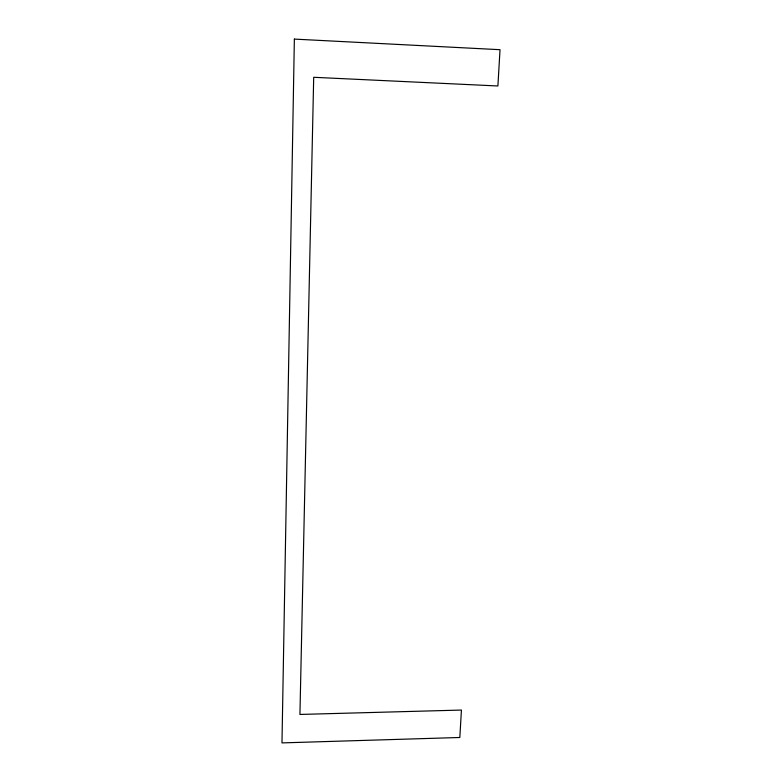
<?xml version="1.0" encoding="UTF-8"?>
<svg xmlns="http://www.w3.org/2000/svg" width="782" height="782" viewBox="0 0 782 782"><rect width="100%" height="100%" fill="white"/><g stroke="black" fill="none" stroke-linecap="round" stroke-linejoin="round"><path stroke-width="1.17" d="M294.364 39.1L281.979 742.9L459.826 737.485L461.429 710.056L299.936 714.445L313.699 77.291L497.899 85.981L500.021 49.696L294.364 39.1"/></g></svg>
